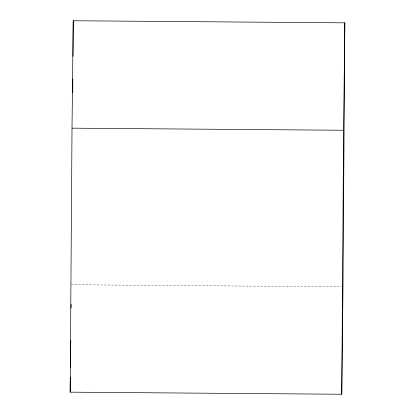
<?xml version="1.0" encoding="UTF-8"?>
<svg xmlns="http://www.w3.org/2000/svg" width="415" height="415" viewBox="0 0 415 415"><rect width="100%" height="100%" fill="white"/><g stroke="black" fill="none" stroke-linecap="round" stroke-linejoin="round"><path stroke-width="0.31" stroke-dasharray="2.08 1.56" d="M71.396 284.742L341.69 286.817"/><path stroke-width="0.62" d="M70.171 392.165L72.013 128.173L73.237 20.75L344.829 22.835L342.987 286.827L341.763 394.25L70.171 392.165L70.337 377.282M72.734 92.571L72.833 78.985M72.988 56.336L73.237 20.75M341.763 394.25L343.604 130.258L344.829 22.835M70.451 367.576L70.758 340.393M71.131 308.039L71.172 304.154M72.013 128.173L343.604 130.258"/></g></svg>
